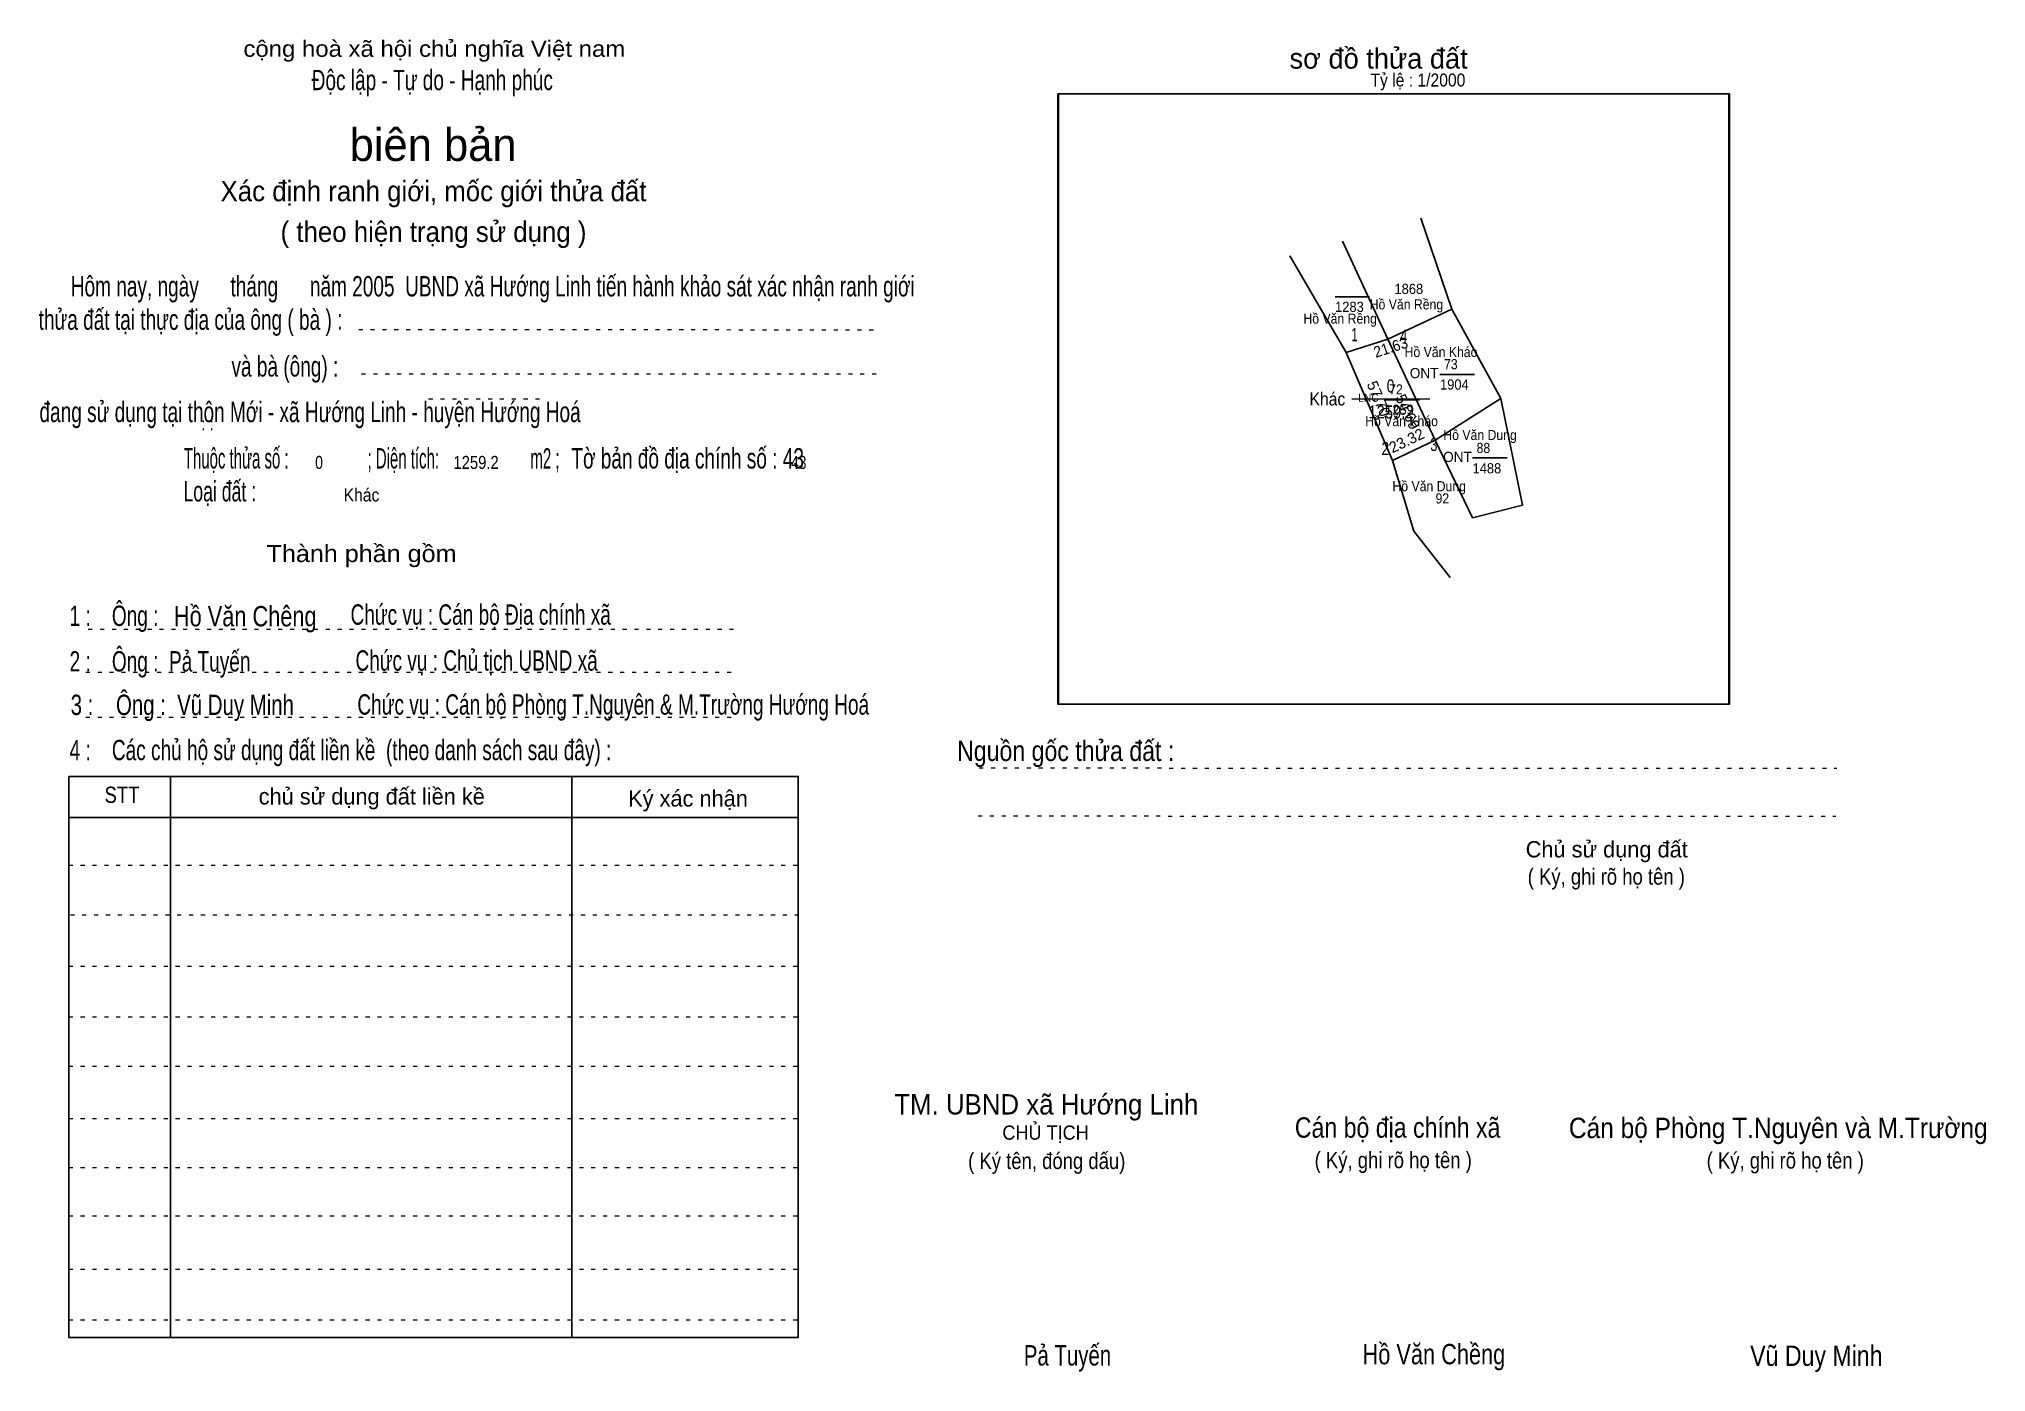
# Model space of a CAD drawing. Header units: centimetres. Extents: x -1.5 to 46.4, y -3.9 to 28.9.
import ezdxf
from ezdxf.enums import TextEntityAlignment as Align

# ---------------------------------------------------------------- set-up
doc = ezdxf.new("R2010")
doc.units = ezdxf.units.CM
doc.header["$LTSCALE"] = 0.16
doc.linetypes.add('DOTTED', pattern=[1.5, 0.3, -1.2])
for name, color, linetype, lineweight in [('15', 7, 'Continuous', 25), ('2', 7, 'Continuous', 25), ('22', 7, 'Continuous', 25), ('33', 7, 'Continuous', 13), ('5', 7, 'DOTTED', 13)]:
    doc.layers.add(name, color=color, linetype=linetype, lineweight=lineweight)
for name, color, linetype in [('16', 7, 'Continuous'), ('32', 7, 'Continuous'), ('34', 7, 'Continuous'), ('51', 7, 'Continuous')]:
    doc.layers.add(name, color=color, linetype=linetype)

msp = doc.modelspace()

# ---------------------------------------------------------------- linework, layer by layer
at = {"layer": '15'}
for p, q in [((30.38, 22.53), (31.23, 22.53)), ((32.96, 20.62), (33.81, 20.62)), ((31.61, 20), (32.46, 20)), ((33.76, 18.57), (34.61, 18.57))]:
    msp.add_line(p, q, dxfattribs=at)
at = {"layer": '2'}
msp.add_lwpolyline([(23.56, 27.52), (40.06, 27.52), (40.06, 12.52), (23.56, 12.52)], close=True, dxfattribs=at)
at = {"layer": '22'}
for p, q in [((33.25, 22.23), (32.49, 24.46)), ((33.25, 22.23), (31.68, 21.49)), ((34.46, 20.03), (33.25, 22.23)), ((31.68, 21.49), (30.65, 21.16)), ((32.84, 19.01), (34.46, 20.03)), ((34.46, 20.03), (34.99, 17.41)), ((32.84, 19.01), (31.79, 18.51))]:
    msp.add_line(p, q, dxfattribs=at)
for points in [[(29.27, 23.54), (30.65, 21.16), (31.79, 18.51)], [(30.56, 23.9), (31.68, 21.49), (32.84, 19.01)], [(32.84, 19.01), (33.76, 17.1), (34.99, 17.41)], [(31.79, 18.51), (32.32, 16.77), (33.21, 15.63)]]:
    msp.add_lwpolyline(points, dxfattribs=at)
msp.add_lwpolyline([(32.84, 19.01), (31.68, 21.49), (30.65, 21.16), (31.79, 18.51)], close=True, dxfattribs=at)
at = {"layer": '33'}
msp.add_line((30.79, 20.02), (32.71, 20.02), dxfattribs=at)
at = {"layer": '5'}
for p, q in [((6.37, 21.73), (19.21, 21.72)), ((6.44, 20.64), (19.25, 20.64)), ((8.09, 20.02), (10.86, 20.02)), ((-0.28, 14.36), (15.72, 14.36)), ((-0.34, 13.3), (15.66, 13.3)), ((-0.34, 12.2), (15.66, 12.2)), ((21.63, 10.95), (42.72, 10.94)), ((21.6, 9.77), (42.69, 9.76)), ((-0.76, 8.56), (17.18, 8.56)), ((-0.72, 7.34), (17.22, 7.34)), ((-0.76, 6.08), (17.18, 6.08)), ((-0.76, 4.83), (17.18, 4.83)), ((-0.76, 3.62), (17.18, 3.62)), ((-0.76, 2.33), (17.18, 2.33)), ((-0.76, 1.13), (17.18, 1.13)), ((-0.76, -0.06), (17.18, -0.06)), ((-0.76, -1.37), (17.18, -1.37)), ((-0.76, -2.62), (17.18, -2.62))]:
    msp.add_line(p, q, dxfattribs=at)
at = {"layer": '5', "linetype": 'Continuous', "lineweight": 25}
for p, q in [((1.74, 10.74), (1.74, -3.05)), ((11.61, 10.74), (11.61, -3.05)), ((-0.76, 9.73), (17.18, 9.73))]:
    msp.add_line(p, q, dxfattribs=at)
for points in [[(23.58, 27.52), (40.08, 27.52), (40.08, 12.52), (23.58, 12.52)], [(-0.76, 10.74), (17.18, 10.74), (17.18, -3.05), (-0.76, -3.05)]]:
    msp.add_lwpolyline(points, close=True, dxfattribs=at)

# ---------------------------------------------------------------- texts
at = {"layer": '15'}
for s, width, p in [('1868', 0.95, (31.84, 22.6)), ('1283', 0.95, (30.38, 22.16)), ('73', 0.9, (33.06, 20.75)), ('72', 0.9, (31.71, 20.13)), ('1904', 0.95, (32.96, 20.25)), ('1259', 0.95, (31.61, 19.63)), ('88', 0.9, (33.86, 18.69)), ('1488', 0.95, (33.76, 18.19)), ('92', 0.9, (32.85, 17.45))]:
    msp.add_text(s, height=0.25, dxfattribs=dict(at, width=width)).set_placement(p)
at = {"layer": '16', "width": 0.9}
for s, p in [('Hồ Văn Rềng', (30.505, 21.87)), ('Hồ Văn Rềng', (32.135, 22.22)), ('Hồ Văn Kháo', (32.985, 21.05)), ('Hồ Văn Kháo', (32.015, 19.35)), ('Hồ Văn Dung', (33.945, 19.01)), ('Hồ Văn Dung', (32.695, 17.75))]:
    msp.add_text(s, height=0.25, dxfattribs=at).set_placement(p, align=Align.CENTER)
at = {"layer": '22'}
for p in [(32.57, 20.53), (33.39, 18.47)]:
    msp.add_text('ONT', height=0.25, dxfattribs=at).set_placement(p, align=Align.CENTER)
at = {"layer": '22', "width": 0.95}
msp.add_text('LNC', height=0.2, dxfattribs=at).set_placement((31.2, 19.95), align=Align.CENTER)
at = {"layer": '32'}
for s, width, p in [('1', 0.65, (30.78, 21.44)), ('4', 0.8, (31.97, 21.4)), ('2', 0.8, (31.52, 18.64)), ('3', 0.75, (32.72, 18.74))]:
    msp.add_text(s, height=0.32, dxfattribs=dict(at, width=width)).set_placement(p)
at = {"layer": '33', "width": 0.9}
msp.add_text('Khác', height=0.32, dxfattribs=at).set_placement((30.63, 19.86), align=Align.RIGHT)
at = {"layer": '33'}
for s, width, p in [('0', 0.8, (31.745, 20.18)), ('1259.2', 0.85, (31.755, 19.54))]:
    msp.add_text(s, height=0.32, dxfattribs=dict(at, width=width)).set_placement(p, align=Align.CENTER)
at = {"layer": '34'}
for s, width, p in [(': : ', 0.85, (2.5, 19.25)), ('0', 0.8, (5.3, 18.3)), ('1259.2', 0.85, (8.7, 18.3)), ('43', 0.8, (17, 18.3)), ('Khác', 0.9, (6, 17.5))]:
    msp.add_text(s, height=0.32, dxfattribs=dict(at, width=width)).set_placement(p)
at = {"layer": '5'}
for s, height, width, p in [('cộng hoà xã hội chủ nghĩa Việt nam', 0.4, 1.1, (8.23, 28.43)), ('Độc lập - Tự do - Hạnh phúc', 0.5, 0.7, (8.18, 27.61)), ('Xác định ranh giới, mốc giới thửa đất', 0.5, 0.95, (8.21, 24.88)), ('( theo hiện trạng sử dụng )', 0.5, 0.95, (8.21, 23.88)), ('Thành phần gồm', 0.42, 1.1, (6.44, 16.01)), ('Hồ Văn Chêng', 0.5, 0.8, (3.58, 14.43)), ('Chức vụ : Cán bộ Địa chính xã', 0.5, 0.7, (9.37, 14.47)), ('Chức vụ : Chủ tịch UBND xã', 0.5, 0.7, (9.27, 13.34)), ('Chức vụ : Cán bộ Phòng T.Nguyên & M.Trường Hướng Hoá', 0.5, 0.7, (12.63, 12.26)), ('    Nguồn gốc thửa đất :', 0.5, 0.85, (23.44, 11.12)), ('( Ký, ghi rõ họ tên )', 0.4, 0.85, (37.05, 8.08)), ('CHỦ TỊCH', 0.35, 0.95, (23.26, 1.81)), ('( Ký tên, đóng dấu)', 0.4, 0.85, (23.29, 1.09)), ('( Ký, ghi rõ họ tên )', 0.4, 0.85, (31.81, 1.11)), ('( Ký, ghi rõ họ tên )', 0.4, 0.85, (41.45, 1.1)), ('Pả Tuyến', 0.5, 0.75, (23.8, -3.74)), ('Hồ Văn Chềng', 0.5, 0.8, (32.81, -3.71)), ('Vũ Duy Minh', 0.5, 0.85, (42.215, -3.75))]:
    msp.add_text(s, height=height, dxfattribs=dict(at, width=width)).set_placement(p, align=Align.CENTER)
msp.add_text('sơ đồ thửa đất', height=0.5, dxfattribs=at).set_placement((29.26, 28.14))
for s, height, p in [('biên bản', 0.8, (8.2, 25.87)), ('      chủ sử dụng đất liền kề', 0.4, (6.245, 10.05)), ('   Ký xác nhận', 0.4, (14.245, 10)), ('Chủ sử dụng đất', 0.4, (37.06, 8.75))]:
    msp.add_text(s, height=height, dxfattribs=at).set_placement(p, align=Align.CENTER)
for s, height, width, p in [('   Hôm nay, ngày      tháng      năm 2005  UBND xã Hướng Linh tiến hành khảo sát xác nhận ranh giới ', 0.5, 0.7, (-1.1, 22.54)), ('thửa đất tại thực địa của ông ( bà ) :                                       ', 0.5, 0.7, (-1.5, 21.72)), ('                                     và bà (ông) :', 0.5, 0.7, (-1.57, 20.57)), (' đang sử dụng tại thôn Mới - xã Hướng Linh - huyện Hướng Hoá', 0.5, 0.7, (-1.61, 19.45)), ('Thuộc thửa số :                   ; Diện tích:                      m2 ;                                            ', 0.5, 0.55, (2.07, 18.31)), ('Tờ bản đồ địa chính số : 43', 0.5, 0.7, (11.6, 18.31)), ('Loại đất :  ', 0.5, 0.65, (2.06, 17.5)), ('    1 :    Ông :                                                        ', 0.5, 0.7, (-1.26, 14.44)), ('    2 :    Ông :  Pả Tuyến', 0.5, 0.7, (-1.26, 13.32)), ('    3 :    Ông :  Vũ Duy Minh', 0.5, 0.75, (-1.27, 12.25)), ('    4 :    Các chủ hộ sử dụng đất liền kề  (theo danh sách sau đây) :', 0.5, 0.7, (-1.26, 11.14)), ('STT', 0.4, 0.85, (0.12, 10.09)), ('TM. UBND xã Hướng Linh', 0.5, 0.95, (19.54, 2.43)), ('Cán bộ địa chính xã  ', 0.5, 0.85, (29.39, 1.86)), ('Cán bộ Phòng T.Nguyên và M.Trường', 0.5, 0.9, (36.13, 1.85))]:
    msp.add_text(s, height=height, dxfattribs=dict(at, width=width)).set_placement(p)
at = {"layer": '51', "width": 0.9}
msp.add_text('Tỷ lệ : 1/2000', height=0.32, dxfattribs=at).set_placement((31.25, 27.7))
at = {"layer": '51', "width": 0.95}
msp.add_text('21.63', height=0.27, rotation=17.79, dxfattribs=at).set_placement((31.7888, 21.1612), align=Align.CENTER)
at = {"layer": '51'}
for s, rotation, p in [('57.70', 293.179, (31.3285, 19.9731)), ('54.69', 295.019, (32.0427, 19.6471)), ('23.32', 25.642, (32.1966, 18.8752))]:
    msp.add_text(s, height=0.27, rotation=rotation, dxfattribs=at).set_placement(p, align=Align.CENTER)

doc.saveas('drawing.dxf')
